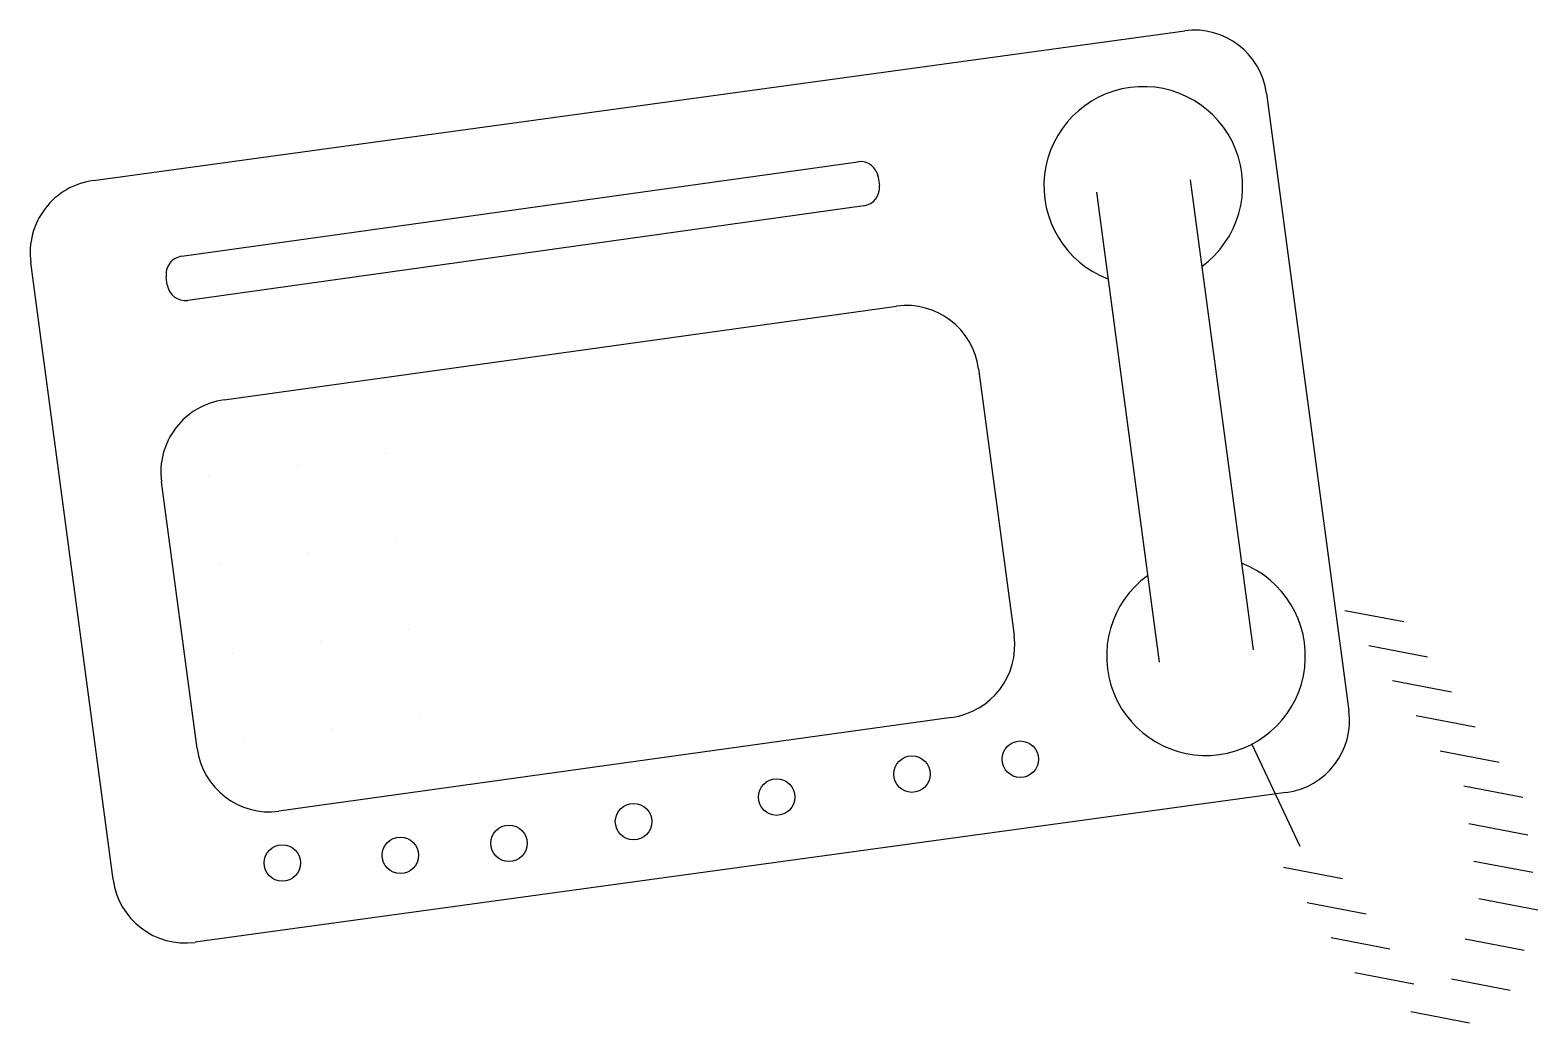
# Model space of a CAD drawing. Header units: millimetres. Extents: x -252.3 to -210.9, y 656 to 683.2.
import ezdxf

# ---------------------------------------------------------------- set-up
doc = ezdxf.new("R2010")
doc.units = ezdxf.units.MM

msp = doc.modelspace()

# ---------------------------------------------------------------- linework, layer by layer
at = {"linetype": 'Continuous'}
for p, q in [((-250.535, 679.056), (-220.611, 683.16)), ((-218.364, 681.442), (-216.107, 664.521)), ((-248.111, 676.978), (-229.573, 679.57)), ((-229.012, 679.14), (-228.983, 678.923)), ((-220.456, 679.077), (-218.737, 666.191)), ((-223.033, 678.733), (-221.314, 665.847)), ((-229.412, 678.362), (-247.95, 675.77)), ((-249.996, 659.889), (-252.253, 676.809)), ((-248.511, 676.2), (-248.54, 676.417)), ((-246.952, 673.041), (-228.509, 675.613)), ((-226.263, 673.895), (-225.287, 666.585)), ((-242.536, 671.576), (-242.536, 671.576)), ((-244.952, 671.254), (-244.952, 671.254)), ((-247.695, 663.484), (-248.67, 670.794)), ((-247.368, 670.932), (-247.368, 670.932)), ((-242.213, 669.16), (-242.213, 669.16)), ((-244.629, 668.838), (-244.629, 668.838)), ((-247.045, 668.516), (-247.045, 668.516)), ((-216.218, 667.271), (-214.603, 666.962)), ((-241.891, 666.744), (-241.891, 666.744)), ((-246.723, 666.099), (-246.723, 666.099)), ((-244.307, 666.422), (-244.307, 666.422)), ((-215.565, 666.309), (-213.95, 666)), ((-214.912, 665.347), (-213.297, 665.038)), ((-227.005, 664.338), (-245.448, 661.766)), ((-243.985, 664.006), (-243.985, 664.006)), ((-241.569, 664.328), (-241.569, 664.328)), ((-214.26, 664.385), (-212.644, 664.076)), ((-246.401, 663.683), (-246.401, 663.683)), ((-218.776, 663.619), (-217.455, 660.811)), ((-213.607, 663.423), (-211.991, 663.113)), ((-212.954, 662.461), (-211.339, 662.151)), ((-217.825, 662.274), (-247.749, 658.171)), ((-212.816, 661.43), (-211.201, 661.12)), ((-212.679, 660.399), (-211.064, 660.09)), ((-217.902, 660.227), (-216.287, 659.917)), ((-217.249, 659.265), (-215.634, 658.955)), ((-212.541, 659.368), (-210.926, 659.059)), ((-216.596, 658.302), (-214.981, 657.993)), ((-212.919, 658.268), (-211.304, 657.959)), ((-215.943, 657.34), (-214.328, 657.031)), ((-213.297, 657.169), (-211.682, 656.86)), ((-214.412, 656.273), (-212.797, 655.964))]:
    msp.add_line(p, q, dxfattribs=at)
for centre in [(-225.118, 663.191), (-228.09, 662.782), (-231.8, 662.152), (-235.724, 661.481), (-239.14, 660.886), (-245.356, 660.348), (-242.119, 660.557)]:
    msp.add_circle(centre, 0.5, dxfattribs=at)
for centre, radius, start, end in [((-220.346, 681.178), 2, 7.5983, 97.5983), ((-221.745, 678.905), 2.725, 306.0898, 249.1069), ((-229.507, 679.074), 0.5, 7.5983, 97.5983), ((-250.271, 677.074), 2, 97.5983, 187.5983), ((-229.478, 678.857), 0.5, 277.5983, 7.5983), ((-248.045, 676.483), 0.5, 97.5983, 187.5983), ((-248.016, 676.266), 0.5, 187.5983, 277.5983), ((-228.245, 673.631), 2, 7.5983, 97.5983), ((-246.688, 671.059), 2, 97.5983, 187.5983), ((-220.026, 666.019), 2.725, 126.0898, 69.1069), ((-227.27, 666.32), 2, 277.5983, 7.5983), ((-218.089, 664.257), 2, 277.5983, 7.5983), ((-245.712, 663.748), 2, 187.5983, 277.5983), ((-248.014, 660.153), 2, 187.5983, 277.5983)]:
    msp.add_arc(centre, radius, start, end, dxfattribs=at)

doc.saveas('drawing.dxf')
